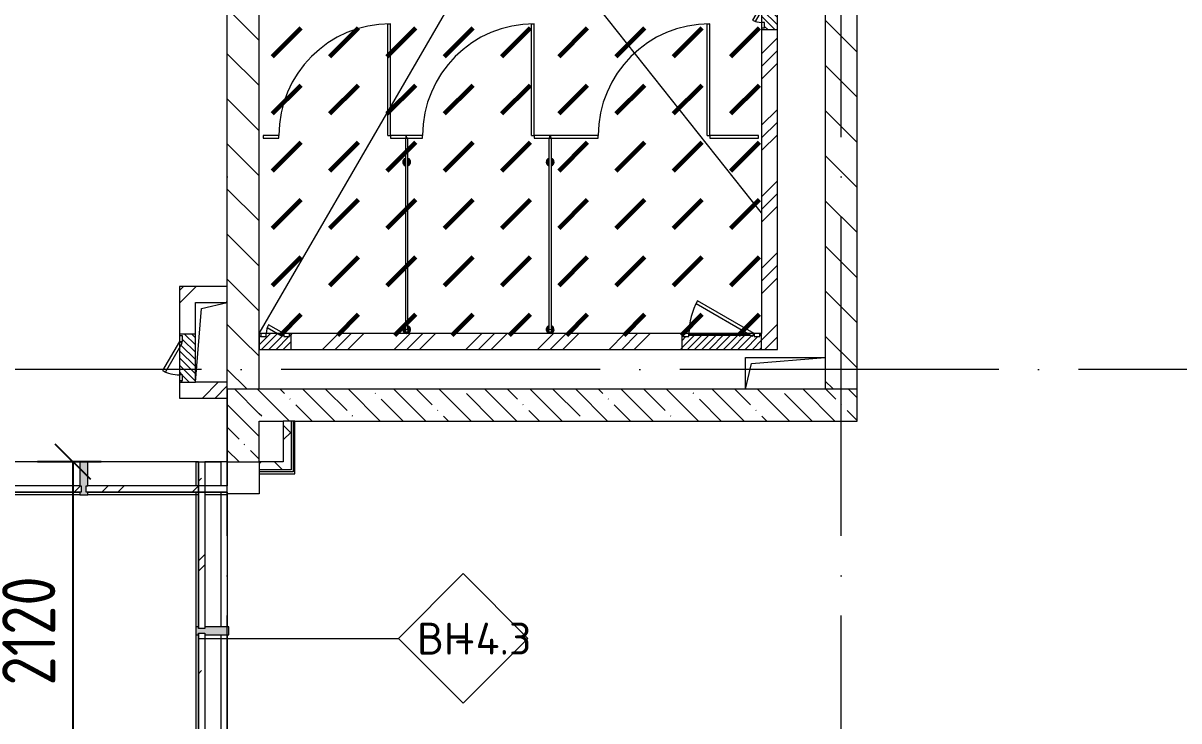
# Model space of a CAD drawing. Header units: millimetres. Extents: x -68946 to 288321, y -402657 to 324925.
# Drawn here: x 147508 to 154756, y 10921 to 15295 of the extents above; entities that cross this region are included whole.
import ezdxf

# ---------------------------------------------------------------- set-up
doc = ezdxf.new("R2010")
doc.units = ezdxf.units.MM
doc.linetypes.add('ADSK_Линия сетки', pattern=[2500, 2000, -250, 0, -250])
doc.layers.get('Defpoints').update_dxf_attribs({"color": 250})
for name, color, linetype, lineweight in [('4.3.1) Обесп. пов.-ти ЧНП-8', 152, 'Continuous', 60), ('A-____-____-DIMS', 250, 'Continuous', 9), ('A-DETL-GENF-OTLN', 250, 'Continuous', 5), ('A-DOOR-____-MCUT', 250, 'Continuous', 5), ('A-DOOR-____-OTLN', 250, 'Continuous', 5), ('A-FLOR-____-OTLN', 192, 'Continuous', 9), ('A-GENM-____-MCUT', 250, 'Continuous', 25), ('A-GENM-____-OTLN', 250, 'Continuous', 9), ('A-GLAZ-____-MCUT', 250, 'Continuous', 9), ('A-GLAZ-____-OTLN', 250, 'Continuous', 5), ('A-GLAZ-CWMG-MCUT', 51, 'Continuous', 9), ('A-GLAZ-CWMG-OTLN', 51, 'Continuous', 5), ('A-WALL-____-IDEN', 250, 'Continuous', 9), ('A-WALL-____-MCUT', 250, 'Continuous', 13), ('A-WALL-____-PATT', 250, 'Continuous', 13), ('A-WALL-FNSH-MCUT', 250, 'Continuous', 13), ('S-GRID-____-OTLN', 250, 'Continuous', 9)]:
    doc.layers.add(name, color=color, linetype=linetype, lineweight=lineweight)
doc.styles.add('ISOCPEUR_2', font='isocpeur.ttf', dxfattribs={"height": 160})
doc.styles.get("Standard").update_dxf_attribs({"font": 'ГОСТ тип А.ttf'})
doc.dimstyles.new('А3', dxfattribs={"dimtxt": 333, "dimasz": 222, "dimexe": 222, "dimexo": 111, "dimgap": 111, "dimtad": 1, "dimtoh": 1, "dimdec": 0, "dimrnd": 0.0015, "dimzin": 0, "dimdsep": 46, "dimtxsty": 'Standard', "dimblk": 'OBLIQUE', "dimcen": 0, "dimclrd": 7, "dimclre": 7, "dimclrt": 7, "dimadec": 0, "dimazin": 0, "dimtfac": 1, "dimtdec": 0, "dimtofl": 0, "dimtmove": 0, "dimatfit": 3, "dimfxl": 1, "dimtolj": 1, "dimtzin": 0, "dimarcsym": 0})
pattern_1 = [(135, (12287.91, -0.0006), (-141.42136, -141.42136), [])]
pattern_2 = [(45, (12287.9, -0.0006), (-224.5064, 224.5064), []), (45, (12367.3, -0.0006), (0, 449.0128), []), (45, (12208.54, -0.0006), (0, 449.0128), [])]
pattern_3 = [(135, (12287.91, -0.0006), (-142.5612, -142.5612), []), (135, (12430.48, -0.0006), (-142.5612, -142.5612), [252.016, -50.403, 3.353, -47.05])]
pattern_4 = [(45, (12287.91, -0.0006), (-141.42136, 141.42136), []), (135, (12287.91, -0.0006), (-141.42136, -141.42136), [])]
pattern_5 = [(45, (125, 0), (-22.6274, 22.6274), [])]

# ---------------------------------------------------------------- blocks, each defined once
blk = doc.blocks.new('131_Сантехническая перегородка - СП-1 3 1200-43197790-АР1_Маркировочный план 1 этажа С2и3')
at = {"layer": 'A-GENM-____-MCUT', "lineweight": 5}
for p, q in [((1200, 8), (0, 8)), ((0, 8), (0, -8)), ((1200, -8), (1200, 8)), ((0, -8), (1200, -8))]:
    blk.add_line(p, q, dxfattribs=at)
at = {"layer": 'A-GENM-____-OTLN', "lineweight": 5}
for p, q in [((1209.5, 8), (1213.3, 8)), ((1207.7, -8), (1206, -8)), ((1213.3, -8), (1209.5, -8))]:
    blk.add_line(p, q, dxfattribs=at)
at = {"layer": 'A-GENM-____-OTLN', "lineweight": 5, "flags": 128}
for points in [[(163.3, 8), (162.9, 8.5), (162.6, 9), (162.2, 9.5), (161.8, 9.9), (161.4, 10.4), (161, 10.8), (160.5, 11.2), (160.1, 11.6), (159.6, 12), (159.1, 12.3), (158.6, 12.7), (158.1, 13), (157.6, 13.3), (157.1, 13.6), (156.5, 13.8), (156, 14), (155.4, 14.3), (154.8, 14.4), (154.2, 14.6), (153.6, 14.7), (153.1, 14.9), (152.5, 14.9), (151.9, 15), (151.3, 15.1), (150.7, 15.1), (150.1, 15.1), (149.4, 15), (148.8, 15), (148.2, 14.9), (147.7, 14.8), (147.1, 14.7), (146.5, 14.5), (145.9, 14.4), (145.3, 14.2), (144.8, 13.9), (144.2, 13.7), (143.7, 13.4), (143.1, 13.2), (142.6, 12.9), (142.1, 12.5), (141.6, 12.2), (141.1, 11.8), (140.7, 11.4), (140.2, 11), (139.8, 10.6), (139.4, 10.2), (139, 9.7), (138.6, 9.3), (138.2, 8.8), (137.9, 8.3), (137.7, 8)], [(1213.3, 8), (1212.9, 8.5), (1212.6, 9), (1212.2, 9.5), (1211.8, 9.9), (1211.4, 10.4), (1211, 10.8), (1210.5, 11.2), (1210.1, 11.6), (1209.6, 12), (1209.1, 12.3), (1208.6, 12.7), (1208.1, 13), (1207.6, 13.3), (1207.1, 13.6), (1206.5, 13.8), (1206, 14), (1205.4, 14.3), (1204.8, 14.4), (1204.2, 14.6), (1203.6, 14.7), (1203.1, 14.9), (1202.5, 14.9), (1201.9, 15), (1201.3, 15.1), (1200.7, 15.1), (1200.1, 15.1), (1199.4, 15), (1198.8, 15), (1198.2, 14.9), (1197.7, 14.8), (1197.1, 14.7), (1196.5, 14.5), (1195.9, 14.4), (1195.3, 14.2), (1194.8, 13.9), (1194.2, 13.7), (1193.7, 13.4), (1193.1, 13.2), (1192.6, 12.9), (1192.1, 12.5), (1191.6, 12.2), (1191.1, 11.8), (1190.7, 11.4), (1190.2, 11), (1189.8, 10.6), (1189.4, 10.2), (1189, 9.7), (1188.6, 9.3), (1188.2, 8.8), (1187.9, 8.3), (1187.7, 8)], [(137.7, -8), (138, -8.5), (138.4, -9), (138.8, -9.5), (139.1, -9.9), (139.6, -10.4), (140, -10.8), (140.4, -11.2), (140.9, -11.6), (141.3, -12), (141.8, -12.3), (142.3, -12.7), (142.8, -13), (143.4, -13.3), (143.9, -13.6), (144.5, -13.8), (145, -14), (145.6, -14.3), (146.2, -14.4), (146.7, -14.6), (147.3, -14.7), (147.9, -14.9), (148.5, -14.9), (149.1, -15), (149.7, -15.1), (150.3, -15.1), (150.9, -15.1), (151.5, -15), (152.1, -15), (152.7, -14.9), (153.3, -14.8), (153.9, -14.7), (154.5, -14.5), (155.1, -14.4), (155.6, -14.2), (156.2, -13.9), (156.7, -13.7), (157.3, -13.4), (157.8, -13.2), (158.3, -12.9), (158.9, -12.5), (159.3, -12.2), (159.8, -11.8), (160.3, -11.4), (160.7, -11), (161.2, -10.6), (161.6, -10.2), (162, -9.7), (162.4, -9.3), (162.7, -8.8), (163.1, -8.3), (163.3, -8)], [(1187.7, -8), (1188, -8.5), (1188.4, -9), (1188.8, -9.5), (1189.1, -9.9), (1189.6, -10.4), (1190, -10.8), (1190.4, -11.2), (1190.9, -11.6), (1191.3, -12), (1191.8, -12.3), (1192.3, -12.7), (1192.8, -13), (1193.4, -13.3), (1193.9, -13.6), (1194.5, -13.8), (1195, -14), (1195.6, -14.3), (1196.2, -14.4), (1196.7, -14.6), (1197.3, -14.7), (1197.9, -14.9), (1198.5, -14.9), (1199.1, -15), (1199.7, -15.1), (1200.3, -15.1), (1200.9, -15.1), (1201.5, -15), (1202.1, -15), (1202.7, -14.9), (1203.3, -14.8), (1203.9, -14.7), (1204.5, -14.5), (1205.1, -14.4), (1205.6, -14.2), (1206.2, -13.9), (1206.7, -13.7), (1207.3, -13.4), (1207.8, -13.2), (1208.3, -12.9), (1208.9, -12.5), (1209.3, -12.2), (1209.8, -11.8), (1210.3, -11.4), (1210.7, -11), (1211.2, -10.6), (1211.6, -10.2), (1212, -9.7), (1212.4, -9.3), (1212.7, -8.8), (1213.1, -8.3), (1213.3, -8)]]:
    blk.add_lwpolyline(points, dxfattribs=at)
at = {"layer": 'A-GENM-____-OTLN', "lineweight": 5}
for centre, radius, start, end in [((150.5, 0), 24.6, 19.91127, 160.08873), ((150.5, 0), 17.6, 28.97309, 151.02691), ((150.5, 0), 15.1, 126.87603, 146.21892), ((150.5, 0), 15.1, 33.78108, 101.13006), ((1200.5, 0), 24.6, 0.70614, 160.08873), ((1200.5, 0), 17.6, 360, 151.02691), ((1200.5, 0), 17.6, 208.97309, 360), ((1200.5, 0), 15.1, 126.87603, 146.21892), ((1200.5, 0), 15.1, 33.78108, 101.13006), ((1200.5, 0), 15.1, 0, 32.06077), ((1200.5, 0), 15.1, 327.93923, 0), ((1200.5, 0), 15.1, 353.11578, 360), ((150.5, 0), 24.6, 199.91127, 340.08873), ((150.5, 0), 17.6, 208.97309, 331.02691), ((150.5, 0), 15.1, 213.78108, 281.13006), ((150.5, 0), 15.1, 309.74894, 326.21892), ((1200.5, 0), 24.6, 199.91127, 359.29386), ((1200.5, 0), 15.1, 213.78108, 281.13006), ((1200.5, 0), 15.1, 306.87603, 326.21892)]:
    blk.add_arc(centre, radius, start, end, dxfattribs=at)
for points, knots in [([(1200, 8), (1200.1, 8), (1200.5, 8), (1201, 8), (1201.6, 8), (1202, 8), (1202.5, 8), (1203.1, 8), (1203.9, 8), (1204.7, 8), (1205.3, 8), (1205.6, 8), (1205.8, 8), (1206, 8), (1206.4, 8), (1206.9, 8), (1207.7, 8), (1208.5, 8), (1209, 8), (1209.3, 8), (1209.5, 8), (1209.9, 8), (1210.4, 8), (1211, 8), (1211.7, 8), (1212.1, 8), (1212.4, 8), (1212.7, 8), (1213.1, 8), (1213.2, 8), (1213.3, 8)], [-0.5109053, -0.5109053, -0.5109053, -0.5109053, -0.5, -0.4722222, -0.4583333, -0.4444444, -0.4305556, -0.4166667, -0.3888889, -0.3611111, -0.3472222, -0.3402778, -0.3333333, -0.3263889, -0.3194444, -0.3055556, -0.2777778, -0.25, -0.2361111, -0.2291667, -0.2222222, -0.2083333, -0.1944444, -0.1666667, -0.1388889, -0.1111111, -0.0972222, -0.0833333, -0.0555556, 0, 0, 0, 0]), ([(1213.3, -8), (1213.2, -8), (1213.1, -8), (1212.7, -8), (1212.4, -8), (1212.2, -8), (1211.9, -8), (1211.5, -8), (1211, -8), (1210.4, -8), (1209.8, -8), (1209.5, -8), (1209.1, -8), (1208.5, -8), (1207.8, -8), (1207, -8), (1206.5, -8), (1206.2, -8), (1206, -8), (1205.7, -8), (1205.4, -8), (1204.9, -8), (1204.1, -8), (1203.4, -8), (1202.8, -8), (1202.3, -8), (1201.9, -8), (1201.3, -8), (1200.7, -8), (1200.2, -8), (1200, -8)], [-1, -1, -1, -1, -0.9444444, -0.9166667, -0.9027778, -0.8888889, -0.875, -0.8611111, -0.8333333, -0.8055556, -0.7916667, -0.7777778, -0.7638889, -0.75, -0.7222222, -0.6944444, -0.6805556, -0.6736111, -0.6666667, -0.6597222, -0.6527778, -0.6388889, -0.6111111, -0.5833333, -0.5694444, -0.5555556, -0.5416667, -0.5277778, -0.5, -0.4792023, -0.4792023, -0.4792023, -0.4792023])]:
    blk.add_open_spline(points, degree=3, knots=knots, dxfattribs=at)
blk = doc.blocks.new('131_Сантехническая перегородка_Дверь - СД-1-31930889-АР1_Маркировочный план 1 этажа С2и3')
at = {"layer": 'A-DOOR-____-OTLN'}
for p, q in [((782.2, 8), (782.2, 708)), ((782.2, 708), (798.2, 708)), ((798.2, 8), (798.2, 708)), ((782.2, 8), (798.2, 8))]:
    blk.add_line(p, q, dxfattribs=at)
blk.add_arc((798.2, 8), 700, 90, 180, dxfattribs=at)
blk = doc.blocks.new('131_Сантехническая перегородка_Дверь - СД-1-31930893-АР1_Маркировочный план 1 этажа С2и3')
at = {"layer": 'A-DOOR-____-OTLN'}
for p, q in [((787.7, 708), (803.7, 708)), ((787.7, 8), (787.7, 708)), ((803.7, 8), (803.7, 708)), ((787.7, 8), (803.7, 8))]:
    blk.add_line(p, q, dxfattribs=at)
blk.add_arc((803.7, 8), 700, 90, 180, dxfattribs=at)
at = {"layer": 'A-GENM-____-MCUT', "lineweight": 5}
for p, q in [((103.7, 8), (0, 8)), ((0, 8), (0, -8)), ((103.7, -8), (103.7, 8)), ((907.3, 8), (803.7, 8)), ((803.7, 8), (803.7, -8)), ((907.3, -8), (907.3, 8)), ((0, -8), (103.7, -8)), ((803.7, -8), (907.3, -8))]:
    blk.add_line(p, q, dxfattribs=at)
blk = doc.blocks.new('131_Сантехническая перегородка_Дверь - СД-1-31962442-АР1_Маркировочный план 1 этажа С2и3')
at = {"layer": 'A-DOOR-____-OTLN'}
for p, q in [((989.3, 708), (1005.3, 708)), ((989.3, 8), (989.3, 708)), ((1005.3, 8), (1005.3, 708)), ((989.3, 8), (1005.3, 8))]:
    blk.add_line(p, q, dxfattribs=at)
blk.add_arc((1005.3, 8), 700, 90, 180, dxfattribs=at)
at = {"layer": 'A-GENM-____-MCUT', "lineweight": 5}
for p, q in [((305.3, 8), (0, 8)), ((0, 8), (0, -8)), ((305.3, -8), (305.3, 8)), ((1310.7, 8), (1005.3, 8)), ((1005.3, 8), (1005.3, -8)), ((1310.7, -8), (1310.7, 8)), ((0, -8), (305.3, -8)), ((1005.3, -8), (1310.7, -8))]:
    blk.add_line(p, q, dxfattribs=at)
blk = doc.blocks.new('_Wn_-As_OpeningMEP_floor__Rectangular - _Wn_-As_OpeningMEP_floor__Rectangular-32466847-АР1_Маркировочный план 1 этажа С2и3')
at = {"layer": 'A-DETL-GENF-OTLN', "lineweight": 5}
for p, q in [((-212.2, 112.2), (250, 150)), ((-250, -50), (-212.2, 112.2))]:
    blk.add_line(p, q, dxfattribs=at)
blk = doc.blocks.new('_Wn_-As_OpeningMEP_floor__Rectangular - _Wn_-As_OpeningMEP_floor__Rectangular-34855039-АР1_Маркировочный план 1 этажа С2и3')
at = {"layer": 'A-DETL-GENF-OTLN', "lineweight": 5}
for p, q in [((-62.2, 262.3), (100, 300)), ((-100, -200), (-62.2, 262.3))]:
    blk.add_line(p, q, dxfattribs=at)
blk = doc.blocks.new('PNS_Панель прямоугольная3 - Нр_Стекло - 40мм 2-36089330-АР1_Маркировочный план 1 этажа С2и3')
at = {"layer": 'A-GLAZ-____-OTLN'}
h = blk.add_hatch(dxfattribs=at)
h.set_pattern_fill('FP_107', color=256, style=0, pattern_type=2)
h.set_pattern_definition([(225, (135200, 12255), (282.8427, -282.8427), [200, -600]), (225, (135400, 12355), (282.8427, -282.8427), [600, -200]), (225, (135000, 12455), (282.8427, -282.8427), [200, -600])])
h.paths.add_polyline_path([(-485, 0), (-485, -40), (485, -40), (485, 0), (-475, 0)])
at = {"layer": 'A-GLAZ-____-MCUT', "lineweight": 5}
for p, q in [((475, 0), (-475, 0)), ((-475, -40), (475, -40))]:
    blk.add_line(p, q, dxfattribs=at)
at = {"layer": 'A-GLAZ-____-OTLN'}
blk.add_line((-485, 0), (485, 0), dxfattribs=at)
blk = doc.blocks.new('Прямоугольный импост - Импост структурный с накладкой - 190мм-36089259-АР1_Маркировочный план 1 этажа С2и3')
at = {"layer": 'A-GLAZ-CWMG-OTLN'}
blk.add_hatch(color=50, dxfattribs=at).paths.add_polyline_path([(-15, -17), (-25, -17), (-25, 0), (-15, 0), (-15, 40), (-25, 40), (-25, 190), (25, 190), (25, 40), (15, 40), (15, 0), (25, 0), (25, -17), (0, -17)])
at = {"layer": 'A-GLAZ-CWMG-MCUT', "lineweight": 5}
for p, q in [((-25, 40), (-25, 190)), ((-25, 190), (25, 190)), ((25, 190), (25, 40)), ((-15, 40), (-25, 40)), ((-25, -17), (-25, 0)), ((-25, 0), (-15, 0)), ((-15, 0), (-15, 40)), ((15, 40), (15, 0)), ((25, 40), (15, 40)), ((15, 0), (25, 0)), ((25, 0), (25, -17)), ((25, -17), (-25, -17))]:
    blk.add_line(p, q, dxfattribs=at)
blk = doc.blocks.new('Прямоугольный импост - Импост структурный с накладкой - 190мм-36088339-АР1_Маркировочный план 1 этажа С2и3')
at = {"layer": 'A-GLAZ-CWMG-OTLN'}
for p, q in [((136320, 12545), (135625, 12545)), ((136500, 12545), (136360, 12545)), ((136500, 12545), (136500, 12395)), ((136320, 12338), (135625, 12338)), ((136500, 12338), (136360, 12338)), ((136500, 12355), (136500, 12338))]:
    blk.add_line(p, q, dxfattribs=at)
blk = doc.blocks.new('Прямоугольный импост - Импост структурный с накладкой - 190мм-36088212-АР1_Маркировочный план 1 этажа С2и3')
at = {"layer": 'A-GLAZ-CWMG-OTLN'}
for p, q in [((135575, 12545), (134625, 12545)), ((135575, 12338), (134625, 12338))]:
    blk.add_line(p, q, dxfattribs=at)
blk = doc.blocks.new('PNS_Панель прямоугольная2 - Нр_Стекло - 40мм-36115965-АР1_Маркировочный план 1 этажа С2и3')
at = {"layer": 'A-GLAZ-____-OTLN'}
h = blk.add_hatch(dxfattribs=at)
h.set_pattern_fill('FP_112', color=256, style=0, pattern_type=2)
h.set_pattern_definition([(135, (11922.5, -136420), (-282.8427, -282.8427), [200, -600]), (135, (12022.5, -136620), (-282.8427, -282.8427), [600, -200]), (135, (12122.5, -136220), (-282.8427, -282.8427), [200, -600])])
h.paths.add_polyline_path([(522.5, 40), (-522.5, 40), (-522.5, 0), (522.5, 0)])
at = {"layer": 'A-GLAZ-____-MCUT', "lineweight": 5}
for p, q in [((-522.5, 0), (-522.5, 40)), ((-522.5, 40), (512.5, 40)), ((512.5, 0), (-522.5, 0))]:
    blk.add_line(p, q, dxfattribs=at)
at = {"layer": 'A-GLAZ-____-OTLN'}
blk.add_line((-522.5, 0), (522.5, 0), dxfattribs=at)
blk = doc.blocks.new('Прямоугольный импост - Импост структурный с накладкой - 160мм-36115962-АР1_Маркировочный план 1 этажа С2и3')
at = {"layer": 'A-GLAZ-CWMG-OTLN'}
for p, q in [((136303, 12545), (136320, 12545)), ((136303, 12545), (136303, 12395)), ((136360, 12545), (136460, 12545)), ((136460, 12545), (136460, 12395)), ((136303, 12355), (136303, 11510)), ((136460, 12355), (136460, 11510))]:
    blk.add_line(p, q, dxfattribs=at)
blk = doc.blocks.new('PNS_Панель прямоугольная2 - Нр_Стекло - 40мм-36115973-АР1_Маркировочный план 1 этажа С2и3')
at = {"layer": 'A-GLAZ-____-OTLN'}
h = blk.add_hatch(dxfattribs=at)
h.set_pattern_fill('FP_113', color=256, style=0, pattern_type=2)
h.set_pattern_definition([(135, (10867.5, -136420), (-282.8427, -282.8427), [200, -600]), (135, (10967.5, -136620), (-282.8427, -282.8427), [600, -200]), (135, (11067.5, -136220), (-282.8427, -282.8427), [200, -600])])
h.paths.add_polyline_path([(502.5, 0), (502.5, 40), (-502.5, 40), (-502.5, 0), (492.5, 0)])
at = {"layer": 'A-GLAZ-____-MCUT', "lineweight": 5}
for p, q in [((-492.5, 40), (492.5, 40)), ((492.5, 0), (-492.5, 0))]:
    blk.add_line(p, q, dxfattribs=at)
at = {"layer": 'A-GLAZ-____-OTLN'}
blk.add_line((-502.5, 0), (502.5, 0), dxfattribs=at)
blk = doc.blocks.new('Прямоугольный импост - Импост структурный с накладкой - 160мм-36115964-АР1_Маркировочный план 1 этажа С2и3')
at = {"layer": 'A-GLAZ-CWMG-OTLN'}
for p, q in [((136303, 11460), (136303, 10475)), ((136460, 11460), (136460, 10475))]:
    blk.add_line(p, q, dxfattribs=at)
blk = doc.blocks.new('Прямоугольный импост - Импост структурный с накладкой - 190мм-21718787-АР1_Маркировочный план 1 этажа С2и3')
at = {"layer": 'A-GLAZ-CWMG-OTLN'}
blk.add_hatch(color=50, dxfattribs=at).paths.add_polyline_path([(25, -40), (25, -190), (-25, -190), (-25, -40), (-15, -40), (-15, 0), (-25, 0), (-25, 17), (25, 17), (25, 0), (15, 0), (15, -40)])
at = {"layer": 'A-GLAZ-CWMG-MCUT', "lineweight": 5}
for p, q in [((-25, 0), (-25, 17)), ((-25, 17), (25, 17)), ((-15, 0), (-25, 0)), ((-15, -40), (-15, 0)), ((25, 0), (15, 0)), ((15, 0), (15, -40)), ((25, 17), (25, 0)), ((-25, -190), (-25, -40)), ((-25, -40), (-15, -40)), ((15, -40), (25, -40)), ((25, -40), (25, -190)), ((25, -190), (-25, -190))]:
    blk.add_line(p, q, dxfattribs=at)
blk = doc.blocks.new('PNS_Панель прямоугольная3 - Нр_Стекло - 40мм 2-36089842-АР1_Маркировочный план 1 этажа С2и3')
at = {"layer": 'A-GLAZ-____-OTLN'}
h = blk.add_hatch(dxfattribs=at)
h.set_pattern_fill('FP_126', color=256, style=0, pattern_type=2)
h.set_pattern_definition([(225, (136157.5, 12255), (282.8427, -282.8427), [200, -600]), (225, (136357.5, 12355), (282.8427, -282.8427), [600, -200]), (225, (135957.5, 12455), (282.8427, -282.8427), [200, -600])])
h.paths.add_polyline_path([(197.8, 0), (-262.5, 0), (-262.5, -40), (442.5, -40), (442.5, 0), (432.5, 0)])
h.paths.add_polyline_path([(-442.5, 0), (-442.5, -40), (-302.5, -40), (-302.5, 0), (-442.5, 0)])
at = {"layer": 'A-GLAZ-____-MCUT', "lineweight": 5}
for p, q in [((432.5, 0), (-442.5, 0)), ((-442.5, 0), (-442.5, -40)), ((-442.5, -40), (432.5, -40))]:
    blk.add_line(p, q, dxfattribs=at)
at = {"layer": 'A-GLAZ-____-OTLN'}
blk.add_line((-442.5, 0), (442.5, 0), dxfattribs=at)
blk = doc.blocks.new('АР_Люк - ЛРС_ВК_200х200_внутренний_RAL 9006-V129-АР1_Маркировочный план 1 этажа С2и3')
at = {"layer": 'A-DOOR-____-OTLN'}
h = blk.add_hatch(dxfattribs=at)
h.set_pattern_fill('FP_148', color=256, style=0, pattern_type=2)
h.set_pattern_definition(pattern_5)
h.paths.add_polyline_path([(25, -50), (225, -50), (225, 50), (215, 50), (215, 30), (180, 30), (180, 50), (170, 32.7), (140, 50), (70, 50), (70, 30), (35, 30), (35, 50), (25, 50), (25, -43.3)])
at = {"layer": 'A-DETL-GENF-OTLN', "lineweight": 5}
for p, q in [((225, 50), (25, 50)), ((25, 50), (25, -50)), ((225, -50), (225, 50)), ((25, -50), (225, -50))]:
    blk.add_line(p, q, dxfattribs=at)
at = {"layer": 'A-DOOR-____-MCUT', "lineweight": 5}
for p, q in [((84.7, 105), (74.7, 87.7)), ((74.7, 87.7), (170, 32.7)), ((180, 50), (84.7, 105)), ((70, 50), (35, 50)), ((35, 50), (35, 30)), ((35, 30), (70, 30)), ((70, 30), (70, 50)), ((170, 32.7), (180, 50)), ((215, 50), (180, 50)), ((180, 50), (180, 30)), ((180, 30), (215, 30)), ((215, 30), (215, 50))]:
    blk.add_line(p, q, dxfattribs=at)
blk.add_arc((180, 50), 110, 150, 180, dxfattribs=at)
at = {"layer": 'A-DOOR-____-OTLN'}
blk.add_line((180, 50), (84.7, 105), dxfattribs=at)
blk = doc.blocks.new('АР_Люк - ЛРС_ВК_500х400_наружный_NCS S 1000-N-42722041-АР1_Маркировочный план 1 этажа С2и3')
at = {"layer": 'A-DOOR-____-OTLN'}
h = blk.add_hatch(dxfattribs=at)
h.set_pattern_fill('FP_148', color=256, style=0, pattern_type=2)
h.set_pattern_definition(pattern_5)
h.paths.add_polyline_path([(-125, 50), (-125, -50), (375, -50), (375, 50), (365, 50), (365, 30), (330, 30), (330, 50), (320, 32.7), (290, 50), (-80, 50), (-80, 30), (-115, 30), (-115, 50), (-119.6, 50)])
at = {"layer": 'A-DETL-GENF-OTLN', "lineweight": 5}
for p, q in [((375, 50), (-125, 50)), ((-125, 50), (-125, -50)), ((375, -50), (375, 50)), ((-125, -50), (375, -50))]:
    blk.add_line(p, q, dxfattribs=at)
at = {"layer": 'A-DOOR-____-MCUT', "lineweight": 5}
for p, q in [((-25.1, 255), (-35.1, 237.7)), ((-35.1, 237.7), (320, 32.7)), ((330, 50), (-25.1, 255)), ((-80, 50), (-115, 50)), ((-115, 50), (-115, 30)), ((-115, 30), (-80, 30)), ((-80, 30), (-80, 50)), ((320, 32.7), (330, 50)), ((365, 50), (330, 50)), ((330, 50), (330, 30)), ((330, 30), (365, 30)), ((365, 30), (365, 50))]:
    blk.add_line(p, q, dxfattribs=at)
blk.add_arc((330, 50), 410, 150, 180, dxfattribs=at)
at = {"layer": 'A-DOOR-____-OTLN'}
blk.add_line((330, 50), (-25.1, 255), dxfattribs=at)
blk = doc.blocks.new('ASML_АР_Отделка Люка - ВО Отделка люков_Грунтовка 0_Шпатлевка 0_Окраска 0_0-42722003-АР1_Маркировочный план 1 этажа С2и3')
at = {"layer": 'A-GENM-____-MCUT', "lineweight": 5}
for p, q in [((-240, 3), (-250, 3)), ((-250, 3), (-250, 0)), ((177.1, 3), (-205, 3)), ((205, 3), (201, 3)), ((250, 3), (240, 3)), ((250, 0), (250, 3)), ((-250, 0), (-240, 0)), ((-205, 0), (182.3, 0)), ((199.2, 0), (205, 0)), ((240, 0), (250, 0))]:
    blk.add_line(p, q, dxfattribs=at)
blk = doc.blocks.new('АР_Люк - ЛРС_ВК_300х400_внутренний_RAL 9003-42726780-АР1_Маркировочный план 1 этажа С2и3')
at = {"layer": 'A-DOOR-____-OTLN'}
h = blk.add_hatch(dxfattribs=at)
h.set_pattern_fill('FP_148', color=256, style=0, pattern_type=2)
h.set_pattern_definition(pattern_5)
h.paths.add_polyline_path([(92.8, -50), (275, -50), (275, 50), (265, 50), (265, 30), (230, 30), (230, 50), (220, 32.7), (190, 50), (20, 50), (20, 30), (-15, 30), (-15, 50), (-25, 50), (-25, -50), (38.1, -50)])
at = {"layer": 'A-DETL-GENF-OTLN', "lineweight": 5}
for p, q in [((275, 50), (-25, 50)), ((-25, 50), (-25, -50)), ((275, -50), (275, 50)), ((-25, -50), (275, -50))]:
    blk.add_line(p, q, dxfattribs=at)
at = {"layer": 'A-DOOR-____-MCUT', "lineweight": 5}
for p, q in [((48.1, 155), (38.1, 137.7)), ((230, 50), (48.1, 155)), ((38.1, 137.7), (220, 32.7)), ((20, 50), (-15, 50)), ((-15, 50), (-15, 30)), ((-15, 30), (20, 30)), ((20, 30), (20, 50)), ((220, 32.7), (230, 50)), ((265, 50), (230, 50)), ((230, 50), (230, 30)), ((230, 30), (265, 30)), ((265, 30), (265, 50))]:
    blk.add_line(p, q, dxfattribs=at)
blk.add_arc((230, 50), 210, 150, 180, dxfattribs=at)
at = {"layer": 'A-DOOR-____-OTLN'}
blk.add_line((230, 50), (48.1, 155), dxfattribs=at)
blk = doc.blocks.new('ASML_АР_Отделка Люка - ВО Отделка люков_Грунтовка 0_Шпатлевка 0_Окраска 0_0-42467640-АР1_Маркировочный план 1 этажа С2и3')
at = {"layer": 'A-GENM-____-MCUT', "lineweight": 5}
for p, q in [((-140, 3), (-150, 3)), ((-150, 3), (-150, 0)), ((65, 3), (-105, 3)), ((150, 3), (140, 3)), ((150, 0), (150, 3)), ((-150, 0), (-140, 0)), ((-105, 0), (70.2, 0)), ((103.3, 0), (105, 0)), ((140, 0), (150, 0))]:
    blk.add_line(p, q, dxfattribs=at)
blk = doc.blocks.new('_Oblique')
at = {"color": 0, "linetype": 'ByBlock', "lineweight": -2}
blk.add_line((-0.5, -0.5), (0.5, 0.5), dxfattribs=at)
blk = doc.blocks.new('*D2617')
at = {"layer": 'A-____-____-DIMS', "color": 7, "lineweight": -2, "transparency": 16777216}
for p, q in [((147996.9, 12545), (147598.7, 12545)), ((147820.7, 12545), (147820.7, 10425)), ((147996.9, 10425), (147598.7, 10425))]:
    blk.add_line(p, q, dxfattribs=at)
at = {"layer": 'Defpoints', "color": 0, "transparency": 16777216}
for p in [(148107.9, 12545), (147820.7, 10425), (148107.9, 10425)]:
    blk.add_point(p, dxfattribs=at)
at = {"layer": 'A-____-____-DIMS', "color": 7, "lineweight": -2, "transparency": 16777216, "xscale": 222, "yscale": 222, "zscale": 222}
for p, rotation in [((147820.7, 12545), 90), ((147820.7, 10425), 270)]:
    blk.add_blockref('_Oblique', p, dxfattribs=dict(at, rotation=rotation))
at = {"layer": 'A-____-____-DIMS', "color": 7, "transparency": 16777216, "insert": (147543.2, 11485), "char_height": 333, "width": 2.299, "attachment_point": 5, "rotation": 90}
blk.add_mtext('\\A1;2120', dxfattribs=at)
blk = doc.blocks.new('ADSK_Марка_Стена - Экземпляр_ADSK_Позиция-30564885-АР1_Маркировочный план 1 этажа С2и3')
at = {"layer": 'A-WALL-____-IDEN'}
for p, q in [((-0.156, 4.37), (-4.213, 0.312)), ((3.901, 0.312), (-0.156, 4.37)), ((-4.213, 0.312), (-0.156, -3.745)), ((-0.156, -3.745), (3.901, 0.312))]:
    blk.add_line(p, q, dxfattribs=at)

msp = doc.modelspace()

# ---------------------------------------------------------------- hatches: boundary and pattern name
at = {"layer": '4.3.1) Обесп. пов.-ти ЧНП-8'}
h = msp.add_hatch(dxfattribs=at)
h.set_pattern_fill('DASH', color=256, scale=80, angle=45)
h.paths.add_polyline_path([(148987.9138, 18625), (152137.8919, 18625), (152137.8919, 13340), (148987.9138, 13340)])
at = {"layer": 'A-WALL-____-PATT', "lineweight": 15, "true_color": 0x000000}
h = msp.add_hatch(dxfattribs=at)
h.set_pattern_fill('FP_2', color=18, style=0, pattern_type=2)
h.set_pattern_definition(pattern_1)
h.paths.add_polyline_path([(152537.8919, 13000), (152737.8919, 13000), (152737.8919, 17325), (152537.8919, 17325), (152537.8919, 13200.0003)])
h.paths.add_polyline_path([(152537.8919, 13000), (152537.9029, 13000.0013), (152609.2046, 13006.3505)])
h.paths.add_polyline_path([(152590.2568, 18425), (152737.8919, 18425), (152737.8919, 20013.9994), (152537.8919, 20013.9994), (152537.8919, 18425), (152573.2351, 18425)])
h.paths.add_polyline_path([(152737.8919, 21113.9994), (152737.8919, 22114.1664), (152537.8919, 22114.1664), (152537.8919, 21113.9994), (152590.2568, 21113.9994)])
h.paths.add_polyline_path([(152590.2568, 23214.1664), (152737.8919, 23215), (152737.8919, 24640), (152537.8919, 24640), (152537.8919, 23214.1664)])
h = msp.add_hatch(dxfattribs=at)
h.set_pattern_fill('FP_2', color=18, style=0, pattern_type=2)
h.set_pattern_definition(pattern_1)
h.paths.add_polyline_path([(148787.9138, 13314.9994), (148987.9138, 13314.9994), (148987.9138, 15724.9994), (148787.9138, 15724.9994), (148787.9138, 13545.0006)])
h.paths.add_polyline_path([(148787.9138, 16124.9994), (148987.9138, 16124.9994), (148987.9138, 18625), (148787.9138, 18625), (148787.9138, 16884.5528)])
h = msp.add_hatch(dxfattribs=at)
h.set_pattern_fill('FP_5', color=18, style=0, pattern_type=2)
h.set_pattern_definition(pattern_2)
h.paths.add_polyline_path([(152237.8919, 13250), (152237.8919, 15254.9876), (152137.8919, 15254.9876), (152137.8919, 13250)])
h.paths.add_polyline_path([(152197.2712, 15454.9876), (152237.8919, 15454.9876), (152237.8919, 16894.9876), (152137.8919, 16894.9876), (152137.8919, 15454.9876)])
h = msp.add_hatch(dxfattribs=at)
h.set_pattern_fill('FP_5', color=18, style=0, pattern_type=2)
h.set_pattern_definition(pattern_2)
h.paths.add_polyline_path([(148490.9138, 13344.923), (148587.9138, 13344.923), (148587.9138, 13645.0006), (148487.9138, 13645.0006), (148487.9138, 13344.923)])
h = msp.add_hatch(dxfattribs=at)
h.set_pattern_fill('FP_5', color=18, style=0, pattern_type=2)
h.set_pattern_definition(pattern_2)
h.paths.add_polyline_path([(148587.9138, 13545.0006), (148787.9138, 13545.0314), (148787.8919, 13645.0006), (148587.9138, 13645.0006)])
h = msp.add_hatch(dxfattribs=at)
h.set_pattern_fill('FP_5', color=18, style=0, pattern_type=2)
h.set_pattern_definition(pattern_2)
h.paths.add_polyline_path([(149514.607, 13250), (151637.8919, 13250), (151637.8919, 13350), (149187.9138, 13350), (149187.9138, 13250)])
h = msp.add_hatch(dxfattribs=at)
h.set_pattern_fill('FP_2', color=18, style=0, pattern_type=2)
h.set_pattern_definition(pattern_1)
h.paths.add_polyline_path([(148831.1292, 13000), (148987.9138, 13000), (148987.9138, 13314.9994), (148787.9138, 13314.9994), (148787.9138, 13000)])
h = msp.add_hatch(dxfattribs=at)
h.set_pattern_fill('FP_5', color=18, style=0, pattern_type=2)
h.set_pattern_definition(pattern_2)
h.paths.add_polyline_path([(148487.9138, 12945.0006), (148787.9138, 12945.0006), (148787.8919, 13045.0006), (148487.9138, 13044.923), (148487.9138, 13040.3154)])
h = msp.add_hatch(dxfattribs=at)
h.set_pattern_fill('FP_1', color=18, style=0, pattern_type=2)
h.set_pattern_definition(pattern_3)
h.paths.add_polyline_path([(148799.7684, 25), (148987.9138, 25), (148987.9138, 4711.9994), (148787.9138, 4711.9994), (148787.9138, 25)])
h.paths.add_polyline_path([(148985.6886, 5811.9994), (148987.9138, 5811.9994), (148987.9138, 6889.9994), (148787.9138, 6889.9994), (148787.9138, 5811.9994)])
h.paths.add_polyline_path([(148787.9138, 8619.9994), (148987.9138, 8619.9994), (148987.9138, 10025), (148787.9138, 10025), (148787.9138, 8799.0577)])
h.paths.add_polyline_path([(148831.1292, 12545.0003), (148987.9138, 12545.0003), (148987.9138, 13000), (148787.9138, 13000), (148787.9138, 12545.0003)])
h = msp.add_hatch(dxfattribs=at)
h.set_pattern_fill('FP_1', color=18, style=0, pattern_type=2)
h.set_pattern_definition(pattern_3)
h.paths.add_polyline_path([(148987.9138, 12800), (152737.8919, 12800), (152737.8919, 13000), (148987.9138, 13000)])
h = msp.add_hatch(dxfattribs=at)
h.set_pattern_fill('FP_83', color=18, style=0, pattern_type=2)
h.set_pattern_definition(pattern_4)
h.paths.add_polyline_path([(149187.9138, 12495), (149187.9138, 12800), (149137.9138, 12800), (149137.9138, 12495)])
h = msp.add_hatch(dxfattribs=at)
h.set_pattern_fill('FP_83', color=18, style=0, pattern_type=2)
h.set_pattern_definition(pattern_4)
h.paths.add_polyline_path([(148987.9138, 12495), (149137.9138, 12495), (149137.9138, 12545), (148987.9138, 12545)])

# ---------------------------------------------------------------- linework, layer by layer
at = {"layer": 'A-FLOR-____-OTLN', "color": 18, "true_color": 0x000000}
for p, q in [((148987.9138, 13350), (150487.9138, 15935)), ((152137.8919, 14106.5935), (150687.9138, 15935))]:
    msp.add_line(p, q, dxfattribs=at)
at = {"layer": 'A-FLOR-____-OTLN', "color": 18, "lineweight": 5, "true_color": 0x000000}
for p, q in [((152037.8919, 13000.0003), (152037.8919, 13200.0003)), ((152037.8919, 13200.0003), (152537.8919, 13200.0003)), ((148987.9138, 12470), (148987.9138, 12345.2)), ((148987.9138, 12345.2), (148787.8919, 12345.2)), ((148787.8919, 12338), (148787.8919, 11510.0003)), ((148787.8919, 11460.0003), (148787.8919, 10475.0003))]:
    msp.add_line(p, q, dxfattribs=at)
at = {"layer": 'A-GENM-____-MCUT', "color": 18, "lineweight": 5, "true_color": 0x000000}
for p, q in [((149111.0653, 14590.9994), (149012.9138, 14590.9994)), ((149012.9138, 14590.9994), (149012.9138, 14574.9994)), ((149012.9138, 14574.9994), (149111.0653, 14574.9994)), ((149111.0653, 14574.9994), (149111.0653, 14590.9994)), ((149909.2167, 14590.9994), (149811.0653, 14590.9994)), ((149811.0653, 14590.9994), (149811.0653, 14574.9994)), ((149811.0653, 14574.9994), (149909.2167, 14574.9994)), ((149909.2167, 14574.9994), (149909.2167, 14590.9994))]:
    msp.add_line(p, q, dxfattribs=at)
at = {"layer": 'A-WALL-____-IDEN', "color": 18, "true_color": 0x000000}
msp.add_line((148607.9138, 11438.3347), (149862.2888, 11438.3347), dxfattribs=at)
at = {"layer": 'A-WALL-____-MCUT', "color": 18, "lineweight": 15, "true_color": 0x000000}
for p, q in [((152537.8919, 17295), (152537.8919, 13000)), ((152737.8919, 13000), (152737.8919, 17295)), ((152237.8919, 13250), (152237.8919, 17194.9876)), ((148787.9138, 13000), (148787.9138, 15724.9994)), ((148987.9138, 13000), (148987.9138, 15724.9994)), ((152137.8919, 15264.9876), (152137.8919, 13350)), ((148487.9138, 13645.0006), (148487.9138, 13344.923)), ((148787.9138, 13645.0006), (148487.9138, 13645.0006)), ((148587.9138, 13045.0006), (148587.9138, 13545.0006)), ((148587.9138, 13545.0006), (148787.9138, 13545.0006)), ((148997.9138, 13350), (148987.9138, 13350)), ((149102.9138, 13350), (149032.9138, 13350)), ((151647.8919, 13350), (149177.9138, 13350)), ((152052.8919, 13350), (151682.8919, 13350)), ((152137.8919, 13350), (152127.8919, 13350)), ((148987.9138, 13250), (152237.8919, 13250)), ((148487.9138, 13044.923), (148487.9138, 12945.0006)), ((148787.9138, 13045.0006), (148587.9138, 13045.0006)), ((152737.8919, 13000), (148787.9138, 13000)), ((148787.9138, 13000), (148787.9138, 12545.0003)), ((152737.8919, 12800), (152737.8919, 13000)), ((148487.9138, 12945.0006), (148787.9138, 12945.0006)), ((148987.9138, 12800), (149137.9138, 12800)), ((148987.9138, 12545.0003), (148987.9138, 12800)), ((149137.9138, 12800), (149137.9138, 12545)), ((149187.9138, 12800), (149137.9138, 12800)), ((149212.9138, 12800), (149187.9138, 12800)), ((149187.9138, 12800), (149187.9138, 12495)), ((149200.4138, 12800), (149200.4138, 12482.5)), ((149212.9138, 12800), (152737.8919, 12800)), ((148787.9138, 12545.0003), (148987.9138, 12545.0003)), ((149137.9138, 12545), (148987.9138, 12545)), ((148987.9138, 12545), (148987.9138, 12495)), ((149187.9138, 12495), (148987.9138, 12495)), ((149200.4138, 12482.5), (148987.9138, 12482.5))]:
    msp.add_line(p, q, dxfattribs=at)
at = {"layer": 'A-WALL-FNSH-MCUT', "lineweight": 15}
for p, q in [((149212.9138, 12470), (149212.9138, 12800)), ((148987.9138, 12495), (148987.9138, 12470)), ((148987.9138, 12470), (149212.9138, 12470))]:
    msp.add_line(p, q, dxfattribs=at)
at = {"layer": 'S-GRID-____-OTLN', "color": 18, "linetype": 'ADSK_Линия сетки', "true_color": 0x000000}
for p, q in [((148787.9138, -2919.5356), (148787.9138, 61063.6538)), ((152637.9138, -2919.5356), (152637.9138, 61063.6538)), ((168626.8279, 13125), (111607.9138, 13125))]:
    msp.add_line(p, q, dxfattribs=at)

# ---------------------------------------------------------------- block references
at = {"layer": 'A-DOOR-____-OTLN', "color": 18, "true_color": 0x000000}
for name, p, rotation in [('АР_Люк - ЛРС_ВК_200х200_внутренний_RAL 9006-V129-АР1_Маркировочный план 1 этажа С2и3', (152187.8919, 15229.9876), 89.99999999999088), ('АР_Люк - ЛРС_ВК_300х400_внутренний_RAL 9003-42726780-АР1_Маркировочный план 1 этажа С2и3', (148537.9138, 13069.923), 90)]:
    msp.add_blockref(name, p, dxfattribs=dict(at, rotation=rotation))
for name, p in [('131_Сантехническая перегородка_Дверь - СД-1-31930889-АР1_Маркировочный план 1 этажа С2и3', (149012.9138, 14582.9994)), ('АР_Люк - ЛРС_ВК_500х400_наружный_NCS S 1000-N-42722041-АР1_Маркировочный план 1 этажа С2и3', (151762.8919, 13300)), ('АР_Люк - ЛРС_ВК_200х200_внутренний_RAL 9006-V129-АР1_Маркировочный план 1 этажа С2и3', (148962.9138, 13300))]:
    msp.add_blockref(name, p, dxfattribs=at)
at = {"layer": 'A-GENM-____-OTLN', "color": 18, "lineweight": 5, "true_color": 0x000000}
for name, p in [('131_Сантехническая перегородка_Дверь - СД-1-31930893-АР1_Маркировочный план 1 этажа С2и3', (149909.2167, 14582.9994)), ('131_Сантехническая перегородка_Дверь - СД-1-31962442-АР1_Маркировочный план 1 этажа С2и3', (150809.2167, 14582.9994)), ('ASML_АР_Отделка Люка - ВО Отделка люков_Грунтовка 0_Шпатлевка 0_Окраска 0_0-42722003-АР1_Маркировочный план 1 этажа С2и3', (151887.8919, 13340))]:
    msp.add_blockref(name, p, dxfattribs=at)
for name, p, rotation in [('131_Сантехническая перегородка - СП-1 3 1200-43197790-АР1_Маркировочный план 1 этажа С2и3', (149912.9138, 14574.9994), 270.0000000000001), ('131_Сантехническая перегородка - СП-1 3 1200-43197790-АР1_Маркировочный план 1 этажа С2и3', (150812.9138, 14574.9994), 270.0000000000001), ('ASML_АР_Отделка Люка - ВО Отделка люков_Грунтовка 0_Шпатлевка 0_Окраска 0_0-42467640-АР1_Маркировочный план 1 этажа С2и3', (148490.9138, 13194.923), 90)]:
    msp.add_blockref(name, p, dxfattribs=dict(at, rotation=rotation))
at = {"layer": 'A-GLAZ-____-MCUT', "color": 18, "lineweight": 5, "true_color": 0x000000}
for name, p, rotation in [('PNS_Панель прямоугольная2 - Нр_Стекло - 40мм-36115965-АР1_Маркировочный план 1 этажа С2и3', (148607.9138, 12022.5003), 270), ('PNS_Панель прямоугольная3 - Нр_Стекло - 40мм 2-36089330-АР1_Маркировочный план 1 этажа С2и3', (147387.9138, 12355), 180), ('PNS_Панель прямоугольная3 - Нр_Стекло - 40мм 2-36089842-АР1_Маркировочный план 1 этажа С2и3', (148345.4084, 12355), 180), ('PNS_Панель прямоугольная2 - Нр_Стекло - 40мм-36115973-АР1_Маркировочный план 1 этажа С2и3', (148607.9138, 10967.5003), 270)]:
    msp.add_blockref(name, p, dxfattribs=dict(at, rotation=rotation))
at = {"layer": 'A-GLAZ-____-OTLN', "color": 18, "true_color": 0x000000}
for name, p in [('_Wn_-As_OpeningMEP_floor__Rectangular - _Wn_-As_OpeningMEP_floor__Rectangular-34855039-АР1_Маркировочный план 1 этажа С2и3', (148687.9029, 13244.9618)), ('_Wn_-As_OpeningMEP_floor__Rectangular - _Wn_-As_OpeningMEP_floor__Rectangular-32466847-АР1_Маркировочный план 1 этажа С2и3', (152287.8919, 13050.0003))]:
    msp.add_blockref(name, p, dxfattribs=at)
at = {"layer": 'A-GLAZ-CWMG-OTLN', "color": 18, "true_color": 0x000000}
for name in ['Прямоугольный импост - Импост структурный с накладкой - 190мм-36088212-АР1_Маркировочный план 1 этажа С2и3', 'Прямоугольный импост - Импост структурный с накладкой - 190мм-36088339-АР1_Маркировочный план 1 этажа С2и3', 'Прямоугольный импост - Импост структурный с накладкой - 160мм-36115962-АР1_Маркировочный план 1 этажа С2и3', 'Прямоугольный импост - Импост структурный с накладкой - 160мм-36115964-АР1_Маркировочный план 1 этажа С2и3']:
    msp.add_blockref(name, (12287.9138, -0.0006), dxfattribs=at)
at = {"layer": 'A-GLAZ-CWMG-OTLN', "color": 18, "true_color": 0x000000, "extrusion": (0, 0, -1)}
msp.add_blockref('Прямоугольный импост - Импост структурный с накладкой - 190мм-36089259-АР1_Маркировочный план 1 этажа С2и3', (-147887.9138, 12355), dxfattribs=at)
at = {"layer": 'A-GLAZ-CWMG-OTLN', "color": 18, "true_color": 0x000000, "extrusion": (0, 0, -1), "rotation": 270}
msp.add_blockref('Прямоугольный импост - Импост структурный с накладкой - 190мм-21718787-АР1_Маркировочный план 1 этажа С2и3', (-148607.9138, 11485.0003), dxfattribs=at)
at = {"layer": 'A-WALL-____-IDEN', "color": 18, "true_color": 0x000000, "xscale": 99.99999999999993, "yscale": 99.99999999999993, "zscale": 99.99999999999993}
msp.add_blockref('ADSK_Марка_Стена - Экземпляр_ADSK_Позиция-30564885-АР1_Маркировочный план 1 этажа С2и3', (150283.6307, 11407.0847), dxfattribs=at)

# ---------------------------------------------------------------- texts
at = {"layer": 'A-WALL-____-IDEN', "color": 18, "true_color": 0x000000, "char_height": 200, "attachment_point": 1, "style": 'ISOCPEUR_2'}
for s, insert, width in [('ВН', (149977.5999, 11536.7533), 280.590625), ('-4.3', (150209.1103, 11536.7533), 437.721375)]:
    msp.add_mtext(s, dxfattribs=dict(at, insert=insert, width=width))

# ---------------------------------------------------------------- dimensions: what is measured, and where the dimension line sits
at = {"layer": 'A-____-____-DIMS', "color": 18, "true_color": 0x000000}
dim = msp.add_linear_dim(base=(147820.7228, 10425.0003), p1=(148107.9138, 12545.0003), p2=(148107.9138, 10425.0003), angle=90, dimstyle='А3', dxfattribs=at)
dim.commit()
dim.dimension.update_dxf_attribs({"geometry": '*D2617', "text_midpoint": (147543.2228, 11485.0003)})

doc.saveas('drawing.dxf')
